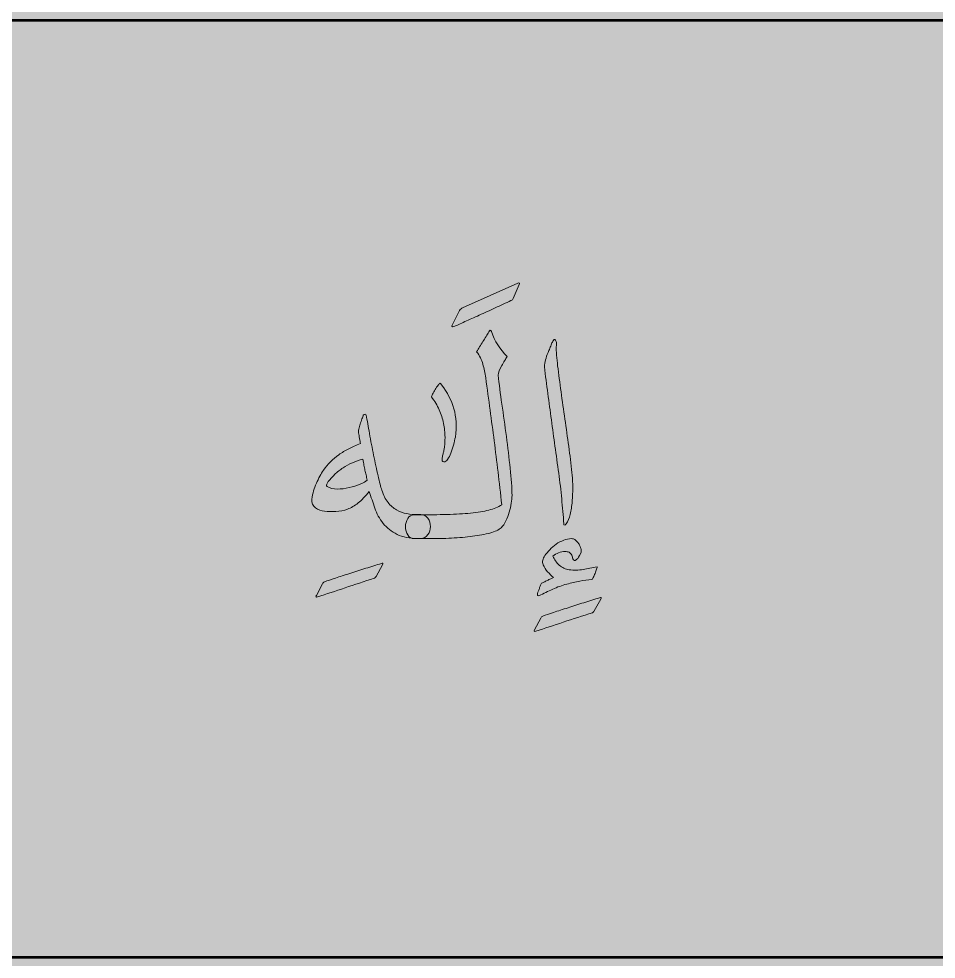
# Model space of a CAD drawing. Header units: inches. Extents: x -1481 to -429, y -1676 to -696.
# Drawn here: x -868.26 to -836.4, y -865.23 to -832.57 of the extents above; entities that cross this region are included whole.
import ezdxf

# ---------------------------------------------------------------- set-up
doc = ezdxf.new("R2010")
doc.units = ezdxf.units.IN
doc.header["$MEASUREMENT"] = 0
doc.layers.add('Layer 1', color=7, linetype='Continuous')

# ---------------------------------------------------------------- blocks, each defined once
blk = doc.blocks.new('block 233')
at = {"layer": 'Layer 1', "true_color": 0x009344}
h = blk.add_hatch(color=114, dxfattribs=at)
h.dxf.hatch_style = 2
h.paths.add_polyline_path([(-693.785, -985.727), (-933.785, -985.727), (-933.785, -695.727), (-693.785, -695.727)])
blk = doc.blocks.new('block 298')
at = {"layer": 'Layer 1', "true_color": 0x49c6ea}
h = blk.add_hatch(color=133, dxfattribs=at)
h.dxf.hatch_style = 2
h.paths.add_polyline_path([(-918.978, -972.482), (-748.663, -972.482), (-748.663, -755.291), (-918.978, -755.291)])
h = blk.add_hatch(color=133, dxfattribs=at)
h.dxf.hatch_style = 2
h.paths.add_polyline_path([(-907.24, -967.404), (-761.143, -967.404), (-761.143, -765.838), (-907.24, -765.838)])
at = {"layer": 'Layer 1', "true_color": 0xffed96}
h = blk.add_hatch(color=41, dxfattribs=at)
h.dxf.hatch_style = 2
h.paths.add_polyline_path([(-911.867, -865.164), (-756.165, -865.164), (-756.165, -832.639), (-911.867, -832.639)])
at = {"layer": 'Layer 1', "lineweight": 0}
blk.add_lwpolyline([(-911.867, -865.164), (-756.165, -865.164), (-756.165, -832.639), (-911.867, -832.639), (-911.867, -865.164)], dxfattribs=at)
at = {"layer": 'Layer 1', "color": 44, "lineweight": 53, "true_color": 0xaf7e09}
blk.add_lwpolyline([(-911.867, -865.164), (-756.165, -865.164), (-756.165, -832.639), (-911.867, -832.639), (-911.867, -865.164)], dxfattribs=at)
blk = doc.blocks.new('block 323')
at = {"layer": 'Layer 1', "true_color": 0x231f20}
h = blk.add_hatch(color=250, dxfattribs=at)
h.dxf.hatch_style = 2
edge = h.paths.add_edge_path()
edge.add_spline(control_points=[(-855.915, -852.003), (-856.258, -852.111), (-856.596, -852.221), (-856.928, -852.333), (-857.26, -852.445), (-857.579, -852.55), (-857.883, -852.648), (-857.939, -852.665), (-857.953, -852.648), (-857.925, -852.595), (-857.925, -852.595), (-857.71, -852.196), (-857.71, -852.196), (-857.699, -852.175), (-857.69, -852.16), (-857.681, -852.149), (-857.672, -852.139), (-857.657, -852.13), (-857.637, -852.123), (-857.542, -852.088), (-857.418, -852.045), (-857.264, -851.995), (-857.11, -851.944), (-856.943, -851.89), (-856.763, -851.832), (-856.582, -851.774), (-856.398, -851.716), (-856.209, -851.656), (-856.02, -851.596), (-855.84, -851.541), (-855.668, -851.488), (-855.64, -851.477), (-855.623, -851.475), (-855.616, -851.48), (-855.609, -851.485), (-855.612, -851.502), (-855.626, -851.53), (-855.626, -851.53), (-855.852, -851.939), (-855.852, -851.939), (-855.863, -851.953), (-855.872, -851.966), (-855.881, -851.979), (-855.89, -851.991), (-855.901, -851.999), (-855.915, -852.003)], knot_values=[0, 0, 0, 0, 1, 1, 1, 2, 2, 2, 3, 3, 3, 4, 4, 4, 5, 5, 5, 6, 6, 6, 7, 7, 7, 8, 8, 8, 9, 9, 9, 10, 10, 10, 11, 11, 11, 12, 12, 12, 13, 13, 13, 14, 14, 14, 15, 15, 15, 15], degree=3, periodic=1)
at = {"layer": 'Layer 1', "lineweight": 0}
blk.add_open_spline([(-855.915, -852.003), (-856.258, -852.111), (-856.596, -852.221), (-856.928, -852.333), (-857.26, -852.445), (-857.579, -852.55), (-857.883, -852.648), (-857.939, -852.665), (-857.953, -852.648), (-857.925, -852.595), (-857.925, -852.595), (-857.71, -852.196), (-857.71, -852.196), (-857.699, -852.175), (-857.69, -852.16), (-857.681, -852.149), (-857.672, -852.139), (-857.657, -852.13), (-857.637, -852.123), (-857.542, -852.088), (-857.418, -852.045), (-857.264, -851.995), (-857.11, -851.944), (-856.943, -851.89), (-856.763, -851.832), (-856.582, -851.774), (-856.398, -851.716), (-856.209, -851.656), (-856.02, -851.596), (-855.84, -851.541), (-855.668, -851.488), (-855.64, -851.477), (-855.623, -851.475), (-855.616, -851.48), (-855.609, -851.485), (-855.612, -851.502), (-855.626, -851.53), (-855.626, -851.53), (-855.852, -851.939), (-855.852, -851.939), (-855.863, -851.953), (-855.872, -851.966), (-855.881, -851.979), (-855.89, -851.991), (-855.901, -851.999), (-855.915, -852.003)], degree=3, knots=[0, 0, 0, 0, 1, 1, 1, 2, 2, 2, 3, 3, 3, 4, 4, 4, 5, 5, 5, 6, 6, 6, 7, 7, 7, 8, 8, 8, 9, 9, 9, 10, 10, 10, 11, 11, 11, 12, 12, 12, 13, 13, 13, 14, 14, 14, 15, 15, 15, 15], dxfattribs=at)
blk = doc.blocks.new('block 324')
at = {"layer": 'Layer 1', "true_color": 0x231f20}
h = blk.add_hatch(color=250, dxfattribs=at)
h.dxf.hatch_style = 2
edge = h.paths.add_edge_path()
edge.add_spline(control_points=[(-853.627, -845.232), (-853.613, -845.232), (-853.596, -845.25), (-853.575, -845.285), (-853.375, -845.547), (-853.233, -845.823), (-853.15, -846.114), (-853.065, -846.404), (-853.048, -846.733), (-853.097, -847.101), (-853.115, -847.185), (-853.136, -847.276), (-853.163, -847.376), (-853.189, -847.476), (-853.219, -847.569), (-853.252, -847.654), (-853.285, -847.74), (-853.323, -847.813), (-853.365, -847.872), (-853.407, -847.931), (-853.45, -847.961), (-853.496, -847.961), (-853.527, -847.961), (-853.546, -847.947), (-853.551, -847.919), (-853.556, -847.891), (-853.556, -847.856), (-853.551, -847.814), (-853.546, -847.772), (-853.537, -847.729), (-853.525, -847.683), (-853.512, -847.638), (-853.503, -847.597), (-853.496, -847.562), (-853.468, -847.415), (-853.455, -847.262), (-853.457, -847.103), (-853.458, -846.944), (-853.476, -846.784), (-853.509, -846.623), (-853.542, -846.462), (-853.593, -846.305), (-853.661, -846.151), (-853.729, -845.997), (-853.818, -845.848), (-853.926, -845.705), (-853.926, -845.69), (-853.913, -845.658), (-853.887, -845.607), (-853.861, -845.557), (-853.831, -845.503), (-853.798, -845.447), (-853.765, -845.391), (-853.731, -845.341), (-853.698, -845.298), (-853.665, -845.254), (-853.641, -845.232), (-853.627, -845.232)], knot_values=[0, 0, 0, 0, 1, 1, 1, 2, 2, 2, 3, 3, 3, 4, 4, 4, 5, 5, 5, 6, 6, 6, 7, 7, 7, 8, 8, 8, 9, 9, 9, 10, 10, 10, 11, 11, 11, 12, 12, 12, 13, 13, 13, 14, 14, 14, 15, 15, 15, 16, 16, 16, 17, 17, 17, 18, 18, 18, 19, 19, 19, 19], degree=3, periodic=1)
at = {"layer": 'Layer 1', "lineweight": 0}
blk.add_open_spline([(-853.627, -845.232), (-853.613, -845.232), (-853.596, -845.25), (-853.575, -845.285), (-853.375, -845.547), (-853.233, -845.823), (-853.15, -846.114), (-853.065, -846.404), (-853.048, -846.733), (-853.097, -847.101), (-853.115, -847.185), (-853.136, -847.276), (-853.163, -847.376), (-853.189, -847.476), (-853.219, -847.569), (-853.252, -847.654), (-853.285, -847.74), (-853.323, -847.813), (-853.365, -847.872), (-853.407, -847.931), (-853.45, -847.961), (-853.496, -847.961), (-853.527, -847.961), (-853.546, -847.947), (-853.551, -847.919), (-853.556, -847.891), (-853.556, -847.856), (-853.551, -847.814), (-853.546, -847.772), (-853.537, -847.729), (-853.525, -847.683), (-853.512, -847.638), (-853.503, -847.597), (-853.496, -847.562), (-853.468, -847.415), (-853.455, -847.262), (-853.457, -847.103), (-853.458, -846.944), (-853.476, -846.784), (-853.509, -846.623), (-853.542, -846.462), (-853.593, -846.305), (-853.661, -846.151), (-853.729, -845.997), (-853.818, -845.848), (-853.926, -845.705), (-853.926, -845.69), (-853.913, -845.658), (-853.887, -845.607), (-853.861, -845.557), (-853.831, -845.503), (-853.798, -845.447), (-853.765, -845.391), (-853.731, -845.341), (-853.698, -845.298), (-853.665, -845.254), (-853.641, -845.232), (-853.627, -845.232)], degree=3, knots=[0, 0, 0, 0, 1, 1, 1, 2, 2, 2, 3, 3, 3, 4, 4, 4, 5, 5, 5, 6, 6, 6, 7, 7, 7, 8, 8, 8, 9, 9, 9, 10, 10, 10, 11, 11, 11, 12, 12, 12, 13, 13, 13, 14, 14, 14, 15, 15, 15, 16, 16, 16, 17, 17, 17, 18, 18, 18, 19, 19, 19, 19], dxfattribs=at)
blk = doc.blocks.new('block 325')
at = {"layer": 'Layer 1', "true_color": 0x231f20}
h = blk.add_hatch(color=250, dxfattribs=at)
h.dxf.hatch_style = 2
edge = h.paths.add_edge_path()
edge.add_spline(control_points=[(-851.166, -842.361), (-851.341, -842.441), (-851.523, -842.525), (-851.714, -842.613), (-851.905, -842.7), (-852.089, -842.784), (-852.268, -842.865), (-852.446, -842.945), (-852.612, -843.02), (-852.766, -843.09), (-852.92, -843.16), (-853.052, -843.218), (-853.16, -843.264), (-853.185, -843.274), (-853.202, -843.274), (-853.213, -843.264), (-853.223, -843.253), (-853.223, -843.237), (-853.213, -843.216), (-853.213, -843.216), (-852.955, -842.702), (-852.955, -842.702), (-852.938, -842.674), (-852.919, -842.654), (-852.9, -842.642), (-852.881, -842.629), (-852.863, -842.618), (-852.845, -842.607), (-852.845, -842.607), (-850.929, -841.757), (-850.929, -841.757), (-850.874, -841.733), (-850.856, -841.747), (-850.877, -841.799), (-850.877, -841.799), (-851.092, -842.287), (-851.092, -842.287), (-851.103, -842.319), (-851.127, -842.343), (-851.166, -842.361)], knot_values=[0, 0, 0, 0, 1, 1, 1, 2, 2, 2, 3, 3, 3, 4, 4, 4, 5, 5, 5, 6, 6, 6, 7, 7, 7, 8, 8, 8, 9, 9, 9, 10, 10, 10, 11, 11, 11, 12, 12, 12, 13, 13, 13, 13], degree=3, periodic=1)
at = {"layer": 'Layer 1', "lineweight": 0}
blk.add_open_spline([(-851.166, -842.361), (-851.341, -842.441), (-851.523, -842.525), (-851.714, -842.613), (-851.905, -842.7), (-852.089, -842.784), (-852.268, -842.865), (-852.446, -842.945), (-852.612, -843.02), (-852.766, -843.09), (-852.92, -843.16), (-853.052, -843.218), (-853.16, -843.264), (-853.185, -843.274), (-853.202, -843.274), (-853.213, -843.264), (-853.223, -843.253), (-853.223, -843.237), (-853.213, -843.216), (-853.213, -843.216), (-852.955, -842.702), (-852.955, -842.702), (-852.938, -842.674), (-852.919, -842.654), (-852.9, -842.642), (-852.881, -842.629), (-852.863, -842.618), (-852.845, -842.607), (-852.845, -842.607), (-850.929, -841.757), (-850.929, -841.757), (-850.874, -841.733), (-850.856, -841.747), (-850.877, -841.799), (-850.877, -841.799), (-851.092, -842.287), (-851.092, -842.287), (-851.103, -842.319), (-851.127, -842.343), (-851.166, -842.361)], degree=3, knots=[0, 0, 0, 0, 1, 1, 1, 2, 2, 2, 3, 3, 3, 4, 4, 4, 5, 5, 5, 6, 6, 6, 7, 7, 7, 8, 8, 8, 9, 9, 9, 10, 10, 10, 11, 11, 11, 12, 12, 12, 13, 13, 13, 13], dxfattribs=at)
blk = doc.blocks.new('block 326')
at = {"layer": 'Layer 1', "true_color": 0x231f20}
h = blk.add_hatch(color=250, dxfattribs=at)
h.dxf.hatch_style = 2
edge = h.paths.add_edge_path()
edge.add_spline(control_points=[(-848.337, -853.196), (-848.68, -853.304), (-849.018, -853.414), (-849.35, -853.526), (-849.682, -853.638), (-850.001, -853.743), (-850.305, -853.841), (-850.361, -853.858), (-850.375, -853.841), (-850.347, -853.788), (-850.347, -853.788), (-850.132, -853.39), (-850.132, -853.39), (-850.121, -853.369), (-850.112, -853.353), (-850.103, -853.342), (-850.094, -853.332), (-850.079, -853.323), (-850.059, -853.316), (-849.964, -853.281), (-849.84, -853.238), (-849.686, -853.188), (-849.532, -853.137), (-849.365, -853.083), (-849.185, -853.025), (-849.004, -852.967), (-848.82, -852.909), (-848.631, -852.849), (-848.442, -852.789), (-848.262, -852.734), (-848.09, -852.681), (-848.062, -852.671), (-848.045, -852.668), (-848.038, -852.673), (-848.031, -852.678), (-848.034, -852.695), (-848.048, -852.723), (-848.048, -852.723), (-848.274, -853.133), (-848.274, -853.133), (-848.285, -853.146), (-848.294, -853.159), (-848.303, -853.172), (-848.312, -853.184), (-848.323, -853.192), (-848.337, -853.196)], knot_values=[0, 0, 0, 0, 1, 1, 1, 2, 2, 2, 3, 3, 3, 4, 4, 4, 5, 5, 5, 6, 6, 6, 7, 7, 7, 8, 8, 8, 9, 9, 9, 10, 10, 10, 11, 11, 11, 12, 12, 12, 13, 13, 13, 14, 14, 14, 15, 15, 15, 15], degree=3, periodic=1)
at = {"layer": 'Layer 1', "lineweight": 0}
blk.add_open_spline([(-848.337, -853.196), (-848.68, -853.304), (-849.018, -853.414), (-849.35, -853.526), (-849.682, -853.638), (-850.001, -853.743), (-850.305, -853.841), (-850.361, -853.858), (-850.375, -853.841), (-850.347, -853.788), (-850.347, -853.788), (-850.132, -853.39), (-850.132, -853.39), (-850.121, -853.369), (-850.112, -853.353), (-850.103, -853.342), (-850.094, -853.332), (-850.079, -853.323), (-850.059, -853.316), (-849.964, -853.281), (-849.84, -853.238), (-849.686, -853.188), (-849.532, -853.137), (-849.365, -853.083), (-849.185, -853.025), (-849.004, -852.967), (-848.82, -852.909), (-848.631, -852.849), (-848.442, -852.789), (-848.262, -852.734), (-848.09, -852.681), (-848.062, -852.671), (-848.045, -852.668), (-848.038, -852.673), (-848.031, -852.678), (-848.034, -852.695), (-848.048, -852.723), (-848.048, -852.723), (-848.274, -853.133), (-848.274, -853.133), (-848.285, -853.146), (-848.294, -853.159), (-848.303, -853.172), (-848.312, -853.184), (-848.323, -853.192), (-848.337, -853.196)], degree=3, knots=[0, 0, 0, 0, 1, 1, 1, 2, 2, 2, 3, 3, 3, 4, 4, 4, 5, 5, 5, 6, 6, 6, 7, 7, 7, 8, 8, 8, 9, 9, 9, 10, 10, 10, 11, 11, 11, 12, 12, 12, 13, 13, 13, 14, 14, 14, 15, 15, 15, 15], dxfattribs=at)
blk = doc.blocks.new('block 297')
at = {"layer": 'Layer 1', "true_color": 0x231f20}
h = blk.add_hatch(color=250, dxfattribs=at)
h.dxf.hatch_style = 2
edge = h.paths.add_edge_path()
edge.add_spline(control_points=[(-851.938, -843.446), (-851.924, -843.411), (-851.909, -843.392), (-851.891, -843.389), (-851.874, -843.385), (-851.858, -843.401), (-851.844, -843.436), (-851.728, -843.765), (-851.548, -844.052), (-851.303, -844.297), (-851.324, -844.339), (-851.351, -844.389), (-851.385, -844.446), (-851.418, -844.504), (-851.452, -844.561), (-851.487, -844.617), (-851.568, -844.75), (-851.608, -844.862), (-851.608, -844.953), (-851.576, -845.254), (-851.534, -845.589), (-851.482, -845.958), (-851.429, -846.327), (-851.378, -846.7), (-851.327, -847.078), (-851.276, -847.456), (-851.232, -847.824), (-851.193, -848.181), (-851.155, -848.537), (-851.134, -848.854), (-851.13, -849.131), (-851.13, -849.204), (-851.138, -849.292), (-851.154, -849.396), (-851.169, -849.499), (-851.193, -849.603), (-851.225, -849.708), (-851.256, -849.813), (-851.295, -849.913), (-851.343, -850.01), (-851.39, -850.106), (-851.445, -850.185), (-851.508, -850.248), (-851.592, -850.322), (-851.721, -850.382), (-851.896, -850.43), (-852.071, -850.477), (-852.273, -850.515), (-852.5, -850.545), (-852.727, -850.575), (-852.971, -850.596), (-853.232, -850.608), (-853.493, -850.62), (-853.749, -850.626), (-854.001, -850.626), (-854.001, -850.626), (-854.4, -850.626), (-854.4, -850.626), (-854.4, -850.626), (-854.521, -850.626), (-854.521, -850.626), (-854.622, -850.626), (-854.699, -850.584), (-854.752, -850.498), (-854.804, -850.412), (-854.83, -850.317), (-854.83, -850.212), (-854.83, -850.107), (-854.804, -850.011), (-854.752, -849.926), (-854.699, -849.84), (-854.622, -849.797), (-854.521, -849.797), (-854.521, -849.797), (-854.4, -849.797), (-854.4, -849.797), (-854.029, -849.797), (-853.691, -849.794), (-853.387, -849.787), (-853.083, -849.78), (-852.81, -849.764), (-852.568, -849.739), (-852.327, -849.715), (-852.117, -849.68), (-851.938, -849.634), (-851.76, -849.589), (-851.609, -849.528), (-851.487, -849.451), (-851.529, -849.055), (-851.572, -848.676), (-851.616, -848.312), (-851.659, -847.948), (-851.704, -847.588), (-851.749, -847.233), (-851.795, -846.878), (-851.842, -846.52), (-851.891, -846.16), (-851.94, -845.8), (-851.991, -845.425), (-852.043, -845.037), (-852.068, -844.879), (-852.101, -844.724), (-852.143, -844.57), (-852.185, -844.416), (-852.257, -844.27), (-852.358, -844.134), (-852.292, -844.026), (-852.219, -843.909), (-852.14, -843.785), (-852.062, -843.661), (-851.994, -843.548), (-851.938, -843.446)], knot_values=[0, 0, 0, 0, 1, 1, 1, 2, 2, 2, 3, 3, 3, 4, 4, 4, 5, 5, 5, 6, 6, 6, 7, 7, 7, 8, 8, 8, 9, 9, 9, 10, 10, 10, 11, 11, 11, 12, 12, 12, 13, 13, 13, 14, 14, 14, 15, 15, 15, 16, 16, 16, 17, 17, 17, 18, 18, 18, 19, 19, 19, 20, 20, 20, 21, 21, 21, 22, 22, 22, 23, 23, 23, 24, 24, 24, 25, 25, 25, 26, 26, 26, 27, 27, 27, 28, 28, 28, 29, 29, 29, 30, 30, 30, 31, 31, 31, 32, 32, 32, 33, 33, 33, 34, 34, 34, 35, 35, 35, 36, 36, 36, 37, 37, 37, 37], degree=3, periodic=1)
h = blk.add_hatch(color=250, dxfattribs=at)
h.dxf.hatch_style = 2
edge = h.paths.add_edge_path()
edge.add_spline(control_points=[(-850.102, -852.175), (-850.084, -852.164), (-850.057, -852.15), (-850.02, -852.133), (-849.984, -852.115), (-849.945, -852.097), (-849.905, -852.078), (-849.865, -852.058), (-849.825, -852.039), (-849.787, -852.02), (-849.748, -852.001), (-849.715, -851.984), (-849.687, -851.97), (-849.761, -851.914), (-849.83, -851.849), (-849.894, -851.776), (-849.959, -851.702), (-850.011, -851.622), (-850.049, -851.534), (-850.07, -851.478), (-850.074, -851.424), (-850.06, -851.372), (-850.046, -851.319), (-850.023, -851.267), (-849.991, -851.214), (-849.942, -851.148), (-849.885, -851.079), (-849.818, -851.009), (-849.752, -850.939), (-849.677, -850.876), (-849.595, -850.818), (-849.513, -850.76), (-849.426, -850.714), (-849.335, -850.679), (-849.244, -850.644), (-849.152, -850.626), (-849.057, -850.626), (-849.015, -850.626), (-848.978, -850.638), (-848.944, -850.66), (-848.911, -850.683), (-848.881, -850.711), (-848.855, -850.744), (-848.829, -850.778), (-848.805, -850.813), (-848.784, -850.849), (-848.763, -850.886), (-848.749, -850.92), (-848.742, -850.952), (-848.721, -851.022), (-848.721, -851.081), (-848.742, -851.13), (-848.798, -851.242), (-848.842, -851.313), (-848.874, -851.343), (-848.905, -851.372), (-848.935, -851.386), (-848.963, -851.382), (-848.987, -851.379), (-849.005, -851.359), (-849.015, -851.322), (-849.026, -851.285), (-849.04, -851.246), (-849.057, -851.204), (-849.078, -851.151), (-849.109, -851.116), (-849.149, -851.099), (-849.189, -851.081), (-849.234, -851.072), (-849.283, -851.072), (-849.444, -851.072), (-849.587, -851.127), (-849.713, -851.235), (-849.689, -851.291), (-849.657, -851.346), (-849.619, -851.4), (-849.58, -851.455), (-849.537, -851.504), (-849.488, -851.547), (-849.439, -851.591), (-849.384, -851.627), (-849.325, -851.655), (-849.265, -851.683), (-849.206, -851.7), (-849.146, -851.708), (-848.978, -851.725), (-848.817, -851.721), (-848.661, -851.694), (-848.505, -851.668), (-848.343, -851.638), (-848.175, -851.603), (-848.172, -851.61), (-848.177, -851.636), (-848.191, -851.681), (-848.205, -851.727), (-848.223, -851.777), (-848.244, -851.831), (-848.265, -851.885), (-848.286, -851.934), (-848.307, -851.978), (-848.328, -852.022), (-848.343, -852.043), (-848.354, -852.043), (-848.494, -852.057), (-848.636, -852.077), (-848.779, -852.101), (-848.923, -852.126), (-849.073, -852.161), (-849.23, -852.206), (-849.391, -852.248), (-849.553, -852.307), (-849.716, -852.382), (-849.879, -852.457), (-850.033, -852.532), (-850.18, -852.605), (-850.205, -852.616), (-850.222, -852.615), (-850.233, -852.602), (-850.243, -852.59), (-850.249, -852.577), (-850.249, -852.563), (-850.245, -852.545), (-850.238, -852.52), (-850.228, -852.487), (-850.217, -852.454), (-850.205, -852.419), (-850.191, -852.382), (-850.177, -852.345), (-850.163, -852.308), (-850.149, -852.272), (-850.135, -852.235), (-850.119, -852.203), (-850.102, -852.175)], knot_values=[0, 0, 0, 0, 1, 1, 1, 2, 2, 2, 3, 3, 3, 4, 4, 4, 5, 5, 5, 6, 6, 6, 7, 7, 7, 8, 8, 8, 9, 9, 9, 10, 10, 10, 11, 11, 11, 12, 12, 12, 13, 13, 13, 14, 14, 14, 15, 15, 15, 16, 16, 16, 17, 17, 17, 18, 18, 18, 19, 19, 19, 20, 20, 20, 21, 21, 21, 22, 22, 22, 23, 23, 23, 24, 24, 24, 25, 25, 25, 26, 26, 26, 27, 27, 27, 28, 28, 28, 29, 29, 29, 30, 30, 30, 31, 31, 31, 32, 32, 32, 33, 33, 33, 34, 34, 34, 35, 35, 35, 36, 36, 36, 37, 37, 37, 38, 38, 38, 39, 39, 39, 40, 40, 40, 41, 41, 41, 42, 42, 42, 43, 43, 43, 44, 44, 44, 44], degree=3, periodic=1)
edge = h.paths.add_edge_path()
edge.add_spline(control_points=[(-849.661, -843.709), (-849.643, -843.709), (-849.629, -843.716), (-849.619, -843.73), (-849.608, -843.744), (-849.6, -843.761), (-849.595, -843.78), (-849.59, -843.799), (-849.587, -843.82), (-849.587, -843.843), (-849.587, -843.865), (-849.587, -843.882), (-849.587, -843.893), (-849.594, -844.019), (-849.593, -844.141), (-849.582, -844.26), (-849.572, -844.379), (-849.559, -844.5), (-849.545, -844.622), (-849.51, -844.916), (-849.471, -845.219), (-849.427, -845.53), (-849.384, -845.842), (-849.339, -846.156), (-849.293, -846.475), (-849.248, -846.793), (-849.203, -847.108), (-849.16, -847.42), (-849.116, -847.731), (-849.08, -848.035), (-849.052, -848.333), (-849.038, -848.448), (-849.028, -848.584), (-849.023, -848.74), (-849.018, -848.895), (-849.02, -849.054), (-849.031, -849.215), (-849.041, -849.375), (-849.06, -849.529), (-849.086, -849.676), (-849.112, -849.823), (-849.15, -849.944), (-849.199, -850.039), (-849.213, -850.07), (-849.228, -850.095), (-849.244, -850.115), (-849.259, -850.134), (-849.274, -850.147), (-849.288, -850.154), (-849.323, -850.161), (-849.337, -850.147), (-849.33, -850.112), (-849.351, -849.825), (-849.376, -849.536), (-849.404, -849.243), (-849.432, -848.951), (-849.467, -848.653), (-849.509, -848.349), (-849.596, -847.726), (-849.681, -847.11), (-849.763, -846.501), (-849.845, -845.892), (-849.927, -845.276), (-850.007, -844.654), (-850, -844.577), (-849.986, -844.498), (-849.965, -844.417), (-849.944, -844.337), (-849.915, -844.253), (-849.876, -844.165), (-849.859, -844.12), (-849.838, -844.07), (-849.816, -844.016), (-849.793, -843.962), (-849.773, -843.911), (-849.755, -843.864), (-849.738, -843.816), (-849.72, -843.779), (-849.703, -843.751), (-849.685, -843.723), (-849.671, -843.709), (-849.661, -843.709)], knot_values=[0, 0, 0, 0, 1, 1, 1, 2, 2, 2, 3, 3, 3, 4, 4, 4, 5, 5, 5, 6, 6, 6, 7, 7, 7, 8, 8, 8, 9, 9, 9, 10, 10, 10, 11, 11, 11, 12, 12, 12, 13, 13, 13, 14, 14, 14, 15, 15, 15, 16, 16, 16, 17, 17, 17, 18, 18, 18, 19, 19, 19, 20, 20, 20, 21, 21, 21, 22, 22, 22, 23, 23, 23, 24, 24, 24, 25, 25, 25, 26, 26, 26, 27, 27, 27, 27], degree=3, periodic=1)
h = blk.add_hatch(color=250, dxfattribs=at)
h.dxf.hatch_style = 2
edge = h.paths.add_edge_path()
edge.add_spline(control_points=[(-856.295, -846.343), (-856.281, -846.312), (-856.261, -846.299), (-856.235, -846.304), (-856.208, -846.309), (-856.194, -846.322), (-856.19, -846.343), (-856.162, -846.518), (-856.125, -846.73), (-856.08, -846.978), (-856.034, -847.227), (-855.987, -847.477), (-855.938, -847.729), (-855.886, -847.984), (-855.834, -848.221), (-855.783, -848.44), (-855.733, -848.659), (-855.69, -848.826), (-855.655, -848.941), (-855.599, -849.116), (-855.526, -849.259), (-855.437, -849.369), (-855.348, -849.479), (-855.249, -849.566), (-855.14, -849.629), (-855.032, -849.692), (-854.914, -849.735), (-854.786, -849.757), (-854.658, -849.78), (-854.528, -849.792), (-854.395, -849.792), (-854.395, -849.792), (-854.301, -849.792), (-854.301, -849.792), (-854.189, -849.792), (-854.105, -849.834), (-854.049, -849.92), (-853.993, -850.006), (-853.965, -850.101), (-853.965, -850.206), (-853.965, -850.308), (-853.993, -850.401), (-854.049, -850.487), (-854.105, -850.573), (-854.189, -850.616), (-854.301, -850.616), (-854.301, -850.616), (-854.395, -850.616), (-854.395, -850.616), (-854.682, -850.623), (-854.924, -850.576), (-855.119, -850.477), (-855.315, -850.377), (-855.476, -850.25), (-855.602, -850.096), (-855.735, -849.935), (-855.833, -849.758), (-855.896, -849.566), (-855.959, -849.374), (-856.024, -849.179), (-856.09, -848.983), (-856.223, -849.155), (-856.351, -849.29), (-856.474, -849.387), (-856.596, -849.485), (-856.718, -849.557), (-856.841, -849.603), (-856.967, -849.648), (-857.102, -849.675), (-857.245, -849.684), (-857.389, -849.693), (-857.522, -849.69), (-857.644, -849.676), (-857.759, -849.662), (-857.864, -849.62), (-857.956, -849.55), (-858.049, -849.48), (-858.09, -849.382), (-858.08, -849.256), (-858.052, -849.057), (-858, -848.872), (-857.925, -848.703), (-857.85, -848.533), (-857.766, -848.38), (-857.675, -848.243), (-857.532, -848.037), (-857.355, -847.86), (-857.145, -847.713), (-857.04, -847.636), (-856.926, -847.566), (-856.802, -847.503), (-856.677, -847.44), (-856.542, -847.379), (-856.395, -847.32), (-856.402, -847.278), (-856.411, -847.221), (-856.424, -847.149), (-856.436, -847.077), (-856.449, -847.01), (-856.463, -846.947), (-856.47, -846.919), (-856.467, -846.877), (-856.453, -846.821), (-856.439, -846.765), (-856.422, -846.706), (-856.403, -846.645), (-856.383, -846.584), (-856.363, -846.525), (-856.342, -846.469), (-856.321, -846.413), (-856.306, -846.371), (-856.295, -846.343)], knot_values=[0, 0, 0, 0, 1, 1, 1, 2, 2, 2, 3, 3, 3, 4, 4, 4, 5, 5, 5, 6, 6, 6, 7, 7, 7, 8, 8, 8, 9, 9, 9, 10, 10, 10, 11, 11, 11, 12, 12, 12, 13, 13, 13, 14, 14, 14, 15, 15, 15, 16, 16, 16, 17, 17, 17, 18, 18, 18, 19, 19, 19, 20, 20, 20, 21, 21, 21, 22, 22, 22, 23, 23, 23, 24, 24, 24, 25, 25, 25, 26, 26, 26, 27, 27, 27, 28, 28, 28, 29, 29, 29, 30, 30, 30, 31, 31, 31, 32, 32, 32, 33, 33, 33, 34, 34, 34, 35, 35, 35, 36, 36, 36, 37, 37, 37, 37], degree=3, periodic=1)
edge = h.paths.add_edge_path()
edge.add_spline(control_points=[(-857.539, -848.684), (-857.584, -848.754), (-857.59, -848.798), (-857.555, -848.815), (-857.457, -848.875), (-857.339, -848.905), (-857.2, -848.905), (-857.062, -848.905), (-856.923, -848.887), (-856.783, -848.852), (-856.647, -848.821), (-856.521, -848.78), (-856.405, -848.731), (-856.29, -848.682), (-856.208, -848.637), (-856.159, -848.595), (-856.173, -848.525), (-856.186, -848.464), (-856.198, -848.411), (-856.21, -848.359), (-856.223, -848.305), (-856.237, -848.249), (-856.248, -848.196), (-856.259, -848.139), (-856.271, -848.078), (-856.284, -848.017), (-856.299, -847.944), (-856.316, -847.86), (-856.439, -847.899), (-856.558, -847.942), (-856.673, -847.991), (-856.788, -848.04), (-856.897, -848.098), (-856.998, -848.165), (-857.103, -848.235), (-857.2, -848.312), (-857.29, -848.398), (-857.379, -848.484), (-857.462, -848.579), (-857.539, -848.684)], knot_values=[0, 0, 0, 0, 1, 1, 1, 2, 2, 2, 3, 3, 3, 4, 4, 4, 5, 5, 5, 6, 6, 6, 7, 7, 7, 8, 8, 8, 9, 9, 9, 10, 10, 10, 11, 11, 11, 12, 12, 12, 13, 13, 13, 13], degree=3, periodic=1)
at = {"layer": 'Layer 1', "lineweight": 0}
for points, knots in [([(-851.938, -843.446), (-851.924, -843.411), (-851.909, -843.392), (-851.891, -843.389), (-851.874, -843.385), (-851.858, -843.401), (-851.844, -843.436), (-851.728, -843.765), (-851.548, -844.052), (-851.303, -844.297), (-851.324, -844.339), (-851.351, -844.389), (-851.385, -844.446), (-851.418, -844.504), (-851.452, -844.561), (-851.487, -844.617), (-851.568, -844.75), (-851.608, -844.862), (-851.608, -844.953), (-851.576, -845.254), (-851.534, -845.589), (-851.482, -845.958), (-851.429, -846.327), (-851.378, -846.7), (-851.327, -847.078), (-851.276, -847.456), (-851.232, -847.824), (-851.193, -848.181), (-851.155, -848.537), (-851.134, -848.854), (-851.13, -849.131), (-851.13, -849.204), (-851.138, -849.292), (-851.154, -849.396), (-851.169, -849.499), (-851.193, -849.603), (-851.225, -849.708), (-851.256, -849.813), (-851.295, -849.913), (-851.343, -850.01), (-851.39, -850.106), (-851.445, -850.185), (-851.508, -850.248), (-851.592, -850.322), (-851.721, -850.382), (-851.896, -850.43), (-852.071, -850.477), (-852.273, -850.515), (-852.5, -850.545), (-852.727, -850.575), (-852.971, -850.596), (-853.232, -850.608), (-853.493, -850.62), (-853.749, -850.626), (-854.001, -850.626), (-854.001, -850.626), (-854.4, -850.626), (-854.4, -850.626), (-854.4, -850.626), (-854.521, -850.626), (-854.521, -850.626), (-854.622, -850.626), (-854.699, -850.584), (-854.752, -850.498), (-854.804, -850.412), (-854.83, -850.317), (-854.83, -850.212), (-854.83, -850.107), (-854.804, -850.011), (-854.752, -849.926), (-854.699, -849.84), (-854.622, -849.797), (-854.521, -849.797), (-854.521, -849.797), (-854.4, -849.797), (-854.4, -849.797), (-854.029, -849.797), (-853.691, -849.794), (-853.387, -849.787), (-853.083, -849.78), (-852.81, -849.764), (-852.568, -849.739), (-852.327, -849.715), (-852.117, -849.68), (-851.938, -849.634), (-851.76, -849.589), (-851.609, -849.528), (-851.487, -849.451), (-851.529, -849.055), (-851.572, -848.676), (-851.616, -848.312), (-851.659, -847.948), (-851.704, -847.588), (-851.749, -847.233), (-851.795, -846.878), (-851.842, -846.52), (-851.891, -846.16), (-851.94, -845.8), (-851.991, -845.425), (-852.043, -845.037), (-852.068, -844.879), (-852.101, -844.724), (-852.143, -844.57), (-852.185, -844.416), (-852.257, -844.27), (-852.358, -844.134), (-852.292, -844.026), (-852.219, -843.909), (-852.14, -843.785), (-852.062, -843.661), (-851.994, -843.548), (-851.938, -843.446)], [0, 0, 0, 0, 1, 1, 1, 2, 2, 2, 3, 3, 3, 4, 4, 4, 5, 5, 5, 6, 6, 6, 7, 7, 7, 8, 8, 8, 9, 9, 9, 10, 10, 10, 11, 11, 11, 12, 12, 12, 13, 13, 13, 14, 14, 14, 15, 15, 15, 16, 16, 16, 17, 17, 17, 18, 18, 18, 19, 19, 19, 20, 20, 20, 21, 21, 21, 22, 22, 22, 23, 23, 23, 24, 24, 24, 25, 25, 25, 26, 26, 26, 27, 27, 27, 28, 28, 28, 29, 29, 29, 30, 30, 30, 31, 31, 31, 32, 32, 32, 33, 33, 33, 34, 34, 34, 35, 35, 35, 36, 36, 36, 37, 37, 37, 37]), ([(-849.661, -843.709), (-849.643, -843.709), (-849.629, -843.716), (-849.619, -843.73), (-849.608, -843.744), (-849.6, -843.761), (-849.595, -843.78), (-849.59, -843.799), (-849.587, -843.82), (-849.587, -843.843), (-849.587, -843.865), (-849.587, -843.882), (-849.587, -843.893), (-849.594, -844.019), (-849.593, -844.141), (-849.582, -844.26), (-849.572, -844.379), (-849.559, -844.5), (-849.545, -844.622), (-849.51, -844.916), (-849.471, -845.219), (-849.427, -845.53), (-849.384, -845.842), (-849.339, -846.156), (-849.293, -846.475), (-849.248, -846.793), (-849.203, -847.108), (-849.16, -847.42), (-849.116, -847.731), (-849.08, -848.035), (-849.052, -848.333), (-849.038, -848.448), (-849.028, -848.584), (-849.023, -848.74), (-849.018, -848.895), (-849.02, -849.054), (-849.031, -849.215), (-849.041, -849.375), (-849.06, -849.529), (-849.086, -849.676), (-849.112, -849.823), (-849.15, -849.944), (-849.199, -850.039), (-849.213, -850.07), (-849.228, -850.095), (-849.244, -850.115), (-849.259, -850.134), (-849.274, -850.147), (-849.288, -850.154), (-849.323, -850.161), (-849.337, -850.147), (-849.33, -850.112), (-849.351, -849.825), (-849.376, -849.536), (-849.404, -849.243), (-849.432, -848.951), (-849.467, -848.653), (-849.509, -848.349), (-849.596, -847.726), (-849.681, -847.11), (-849.763, -846.501), (-849.845, -845.892), (-849.927, -845.276), (-850.007, -844.654), (-850, -844.577), (-849.986, -844.498), (-849.965, -844.417), (-849.944, -844.337), (-849.915, -844.253), (-849.876, -844.165), (-849.859, -844.12), (-849.838, -844.07), (-849.816, -844.016), (-849.793, -843.962), (-849.773, -843.911), (-849.755, -843.864), (-849.738, -843.816), (-849.72, -843.779), (-849.703, -843.751), (-849.685, -843.723), (-849.671, -843.709), (-849.661, -843.709)], [0, 0, 0, 0, 1, 1, 1, 2, 2, 2, 3, 3, 3, 4, 4, 4, 5, 5, 5, 6, 6, 6, 7, 7, 7, 8, 8, 8, 9, 9, 9, 10, 10, 10, 11, 11, 11, 12, 12, 12, 13, 13, 13, 14, 14, 14, 15, 15, 15, 16, 16, 16, 17, 17, 17, 18, 18, 18, 19, 19, 19, 20, 20, 20, 21, 21, 21, 22, 22, 22, 23, 23, 23, 24, 24, 24, 25, 25, 25, 26, 26, 26, 27, 27, 27, 27]), ([(-856.295, -846.343), (-856.281, -846.312), (-856.261, -846.299), (-856.235, -846.304), (-856.208, -846.309), (-856.194, -846.322), (-856.19, -846.343), (-856.162, -846.518), (-856.125, -846.73), (-856.08, -846.978), (-856.034, -847.227), (-855.987, -847.477), (-855.938, -847.729), (-855.886, -847.984), (-855.834, -848.221), (-855.783, -848.44), (-855.733, -848.659), (-855.69, -848.826), (-855.655, -848.941), (-855.599, -849.116), (-855.526, -849.259), (-855.437, -849.369), (-855.348, -849.479), (-855.249, -849.566), (-855.14, -849.629), (-855.032, -849.692), (-854.914, -849.735), (-854.786, -849.757), (-854.658, -849.78), (-854.528, -849.792), (-854.395, -849.792), (-854.395, -849.792), (-854.301, -849.792), (-854.301, -849.792), (-854.189, -849.792), (-854.105, -849.834), (-854.049, -849.92), (-853.993, -850.006), (-853.965, -850.101), (-853.965, -850.206), (-853.965, -850.308), (-853.993, -850.401), (-854.049, -850.487), (-854.105, -850.573), (-854.189, -850.616), (-854.301, -850.616), (-854.301, -850.616), (-854.395, -850.616), (-854.395, -850.616), (-854.682, -850.623), (-854.924, -850.576), (-855.119, -850.477), (-855.315, -850.377), (-855.476, -850.25), (-855.602, -850.096), (-855.735, -849.935), (-855.833, -849.758), (-855.896, -849.566), (-855.959, -849.374), (-856.024, -849.179), (-856.09, -848.983), (-856.223, -849.155), (-856.351, -849.29), (-856.474, -849.387), (-856.596, -849.485), (-856.718, -849.557), (-856.841, -849.603), (-856.967, -849.648), (-857.102, -849.675), (-857.245, -849.684), (-857.389, -849.693), (-857.522, -849.69), (-857.644, -849.676), (-857.759, -849.662), (-857.864, -849.62), (-857.956, -849.55), (-858.049, -849.48), (-858.09, -849.382), (-858.08, -849.256), (-858.052, -849.057), (-858, -848.872), (-857.925, -848.703), (-857.85, -848.533), (-857.766, -848.38), (-857.675, -848.243), (-857.532, -848.037), (-857.355, -847.86), (-857.145, -847.713), (-857.04, -847.636), (-856.926, -847.566), (-856.802, -847.503), (-856.677, -847.44), (-856.542, -847.379), (-856.395, -847.32), (-856.402, -847.278), (-856.411, -847.221), (-856.424, -847.149), (-856.436, -847.077), (-856.449, -847.01), (-856.463, -846.947), (-856.47, -846.919), (-856.467, -846.877), (-856.453, -846.821), (-856.439, -846.765), (-856.422, -846.706), (-856.403, -846.645), (-856.383, -846.584), (-856.363, -846.525), (-856.342, -846.469), (-856.321, -846.413), (-856.306, -846.371), (-856.295, -846.343)], [0, 0, 0, 0, 1, 1, 1, 2, 2, 2, 3, 3, 3, 4, 4, 4, 5, 5, 5, 6, 6, 6, 7, 7, 7, 8, 8, 8, 9, 9, 9, 10, 10, 10, 11, 11, 11, 12, 12, 12, 13, 13, 13, 14, 14, 14, 15, 15, 15, 16, 16, 16, 17, 17, 17, 18, 18, 18, 19, 19, 19, 20, 20, 20, 21, 21, 21, 22, 22, 22, 23, 23, 23, 24, 24, 24, 25, 25, 25, 26, 26, 26, 27, 27, 27, 28, 28, 28, 29, 29, 29, 30, 30, 30, 31, 31, 31, 32, 32, 32, 33, 33, 33, 34, 34, 34, 35, 35, 35, 36, 36, 36, 37, 37, 37, 37]), ([(-857.539, -848.684), (-857.584, -848.754), (-857.59, -848.798), (-857.555, -848.815), (-857.457, -848.875), (-857.339, -848.905), (-857.2, -848.905), (-857.062, -848.905), (-856.923, -848.887), (-856.783, -848.852), (-856.647, -848.821), (-856.521, -848.78), (-856.405, -848.731), (-856.29, -848.682), (-856.208, -848.637), (-856.159, -848.595), (-856.173, -848.525), (-856.186, -848.464), (-856.198, -848.411), (-856.21, -848.359), (-856.223, -848.305), (-856.237, -848.249), (-856.248, -848.196), (-856.259, -848.139), (-856.271, -848.078), (-856.284, -848.017), (-856.299, -847.944), (-856.316, -847.86), (-856.439, -847.899), (-856.558, -847.942), (-856.673, -847.991), (-856.788, -848.04), (-856.897, -848.098), (-856.998, -848.165), (-857.103, -848.235), (-857.2, -848.312), (-857.29, -848.398), (-857.379, -848.484), (-857.462, -848.579), (-857.539, -848.684)], [0, 0, 0, 0, 1, 1, 1, 2, 2, 2, 3, 3, 3, 4, 4, 4, 5, 5, 5, 6, 6, 6, 7, 7, 7, 8, 8, 8, 9, 9, 9, 10, 10, 10, 11, 11, 11, 12, 12, 12, 13, 13, 13, 13]), ([(-850.102, -852.175), (-850.084, -852.164), (-850.057, -852.15), (-850.02, -852.133), (-849.984, -852.115), (-849.945, -852.097), (-849.905, -852.078), (-849.865, -852.058), (-849.825, -852.039), (-849.787, -852.02), (-849.748, -852.001), (-849.715, -851.984), (-849.687, -851.97), (-849.761, -851.914), (-849.83, -851.849), (-849.894, -851.776), (-849.959, -851.702), (-850.011, -851.622), (-850.049, -851.534), (-850.07, -851.478), (-850.074, -851.424), (-850.06, -851.372), (-850.046, -851.319), (-850.023, -851.267), (-849.991, -851.214), (-849.942, -851.148), (-849.885, -851.079), (-849.818, -851.009), (-849.752, -850.939), (-849.677, -850.876), (-849.595, -850.818), (-849.513, -850.76), (-849.426, -850.714), (-849.335, -850.679), (-849.244, -850.644), (-849.152, -850.626), (-849.057, -850.626), (-849.015, -850.626), (-848.978, -850.638), (-848.944, -850.66), (-848.911, -850.683), (-848.881, -850.711), (-848.855, -850.744), (-848.829, -850.778), (-848.805, -850.813), (-848.784, -850.849), (-848.763, -850.886), (-848.749, -850.92), (-848.742, -850.952), (-848.721, -851.022), (-848.721, -851.081), (-848.742, -851.13), (-848.798, -851.242), (-848.842, -851.313), (-848.874, -851.343), (-848.905, -851.372), (-848.935, -851.386), (-848.963, -851.382), (-848.987, -851.379), (-849.005, -851.359), (-849.015, -851.322), (-849.026, -851.285), (-849.04, -851.246), (-849.057, -851.204), (-849.078, -851.151), (-849.109, -851.116), (-849.149, -851.099), (-849.189, -851.081), (-849.234, -851.072), (-849.283, -851.072), (-849.444, -851.072), (-849.587, -851.127), (-849.713, -851.235), (-849.689, -851.291), (-849.657, -851.346), (-849.619, -851.4), (-849.58, -851.455), (-849.537, -851.504), (-849.488, -851.547), (-849.439, -851.591), (-849.384, -851.627), (-849.325, -851.655), (-849.265, -851.683), (-849.206, -851.7), (-849.146, -851.708), (-848.978, -851.725), (-848.817, -851.721), (-848.661, -851.694), (-848.505, -851.668), (-848.343, -851.638), (-848.175, -851.603), (-848.172, -851.61), (-848.177, -851.636), (-848.191, -851.681), (-848.205, -851.727), (-848.223, -851.777), (-848.244, -851.831), (-848.265, -851.885), (-848.286, -851.934), (-848.307, -851.978), (-848.328, -852.022), (-848.343, -852.043), (-848.354, -852.043), (-848.494, -852.057), (-848.636, -852.077), (-848.779, -852.101), (-848.923, -852.126), (-849.073, -852.161), (-849.23, -852.206), (-849.391, -852.248), (-849.553, -852.307), (-849.716, -852.382), (-849.879, -852.457), (-850.033, -852.532), (-850.18, -852.605), (-850.205, -852.616), (-850.222, -852.615), (-850.233, -852.602), (-850.243, -852.59), (-850.249, -852.577), (-850.249, -852.563), (-850.245, -852.545), (-850.238, -852.52), (-850.228, -852.487), (-850.217, -852.454), (-850.205, -852.419), (-850.191, -852.382), (-850.177, -852.345), (-850.163, -852.308), (-850.149, -852.272), (-850.135, -852.235), (-850.119, -852.203), (-850.102, -852.175)], [0, 0, 0, 0, 1, 1, 1, 2, 2, 2, 3, 3, 3, 4, 4, 4, 5, 5, 5, 6, 6, 6, 7, 7, 7, 8, 8, 8, 9, 9, 9, 10, 10, 10, 11, 11, 11, 12, 12, 12, 13, 13, 13, 14, 14, 14, 15, 15, 15, 16, 16, 16, 17, 17, 17, 18, 18, 18, 19, 19, 19, 20, 20, 20, 21, 21, 21, 22, 22, 22, 23, 23, 23, 24, 24, 24, 25, 25, 25, 26, 26, 26, 27, 27, 27, 28, 28, 28, 29, 29, 29, 30, 30, 30, 31, 31, 31, 32, 32, 32, 33, 33, 33, 34, 34, 34, 35, 35, 35, 36, 36, 36, 37, 37, 37, 38, 38, 38, 39, 39, 39, 40, 40, 40, 41, 41, 41, 42, 42, 42, 43, 43, 43, 44, 44, 44, 44])]:
    blk.add_open_spline(points, degree=3, knots=knots, dxfattribs=at)
at = {"layer": 'Layer 1'}
for name in ['block 298', 'block 325', 'block 324', 'block 323', 'block 326']:
    blk.add_blockref(name, (0, 0), dxfattribs=at)

msp = doc.modelspace()

# ---------------------------------------------------------------- hatches: boundary and pattern name
at = {"layer": 'Layer 1', "true_color": 0x006738}
h = msp.add_hatch(color=116, dxfattribs=at)
h.dxf.hatch_style = 2
h.paths.add_polyline_path([(-749.015, -970.727), (-919.015, -970.727), (-919.015, -752.351), (-749.015, -752.351)])

# ---------------------------------------------------------------- block references
at = {"layer": 'Layer 1'}
for name in ['block 233', 'block 297']:
    msp.add_blockref(name, (0, 0), dxfattribs=at)

doc.saveas('drawing.dxf')
